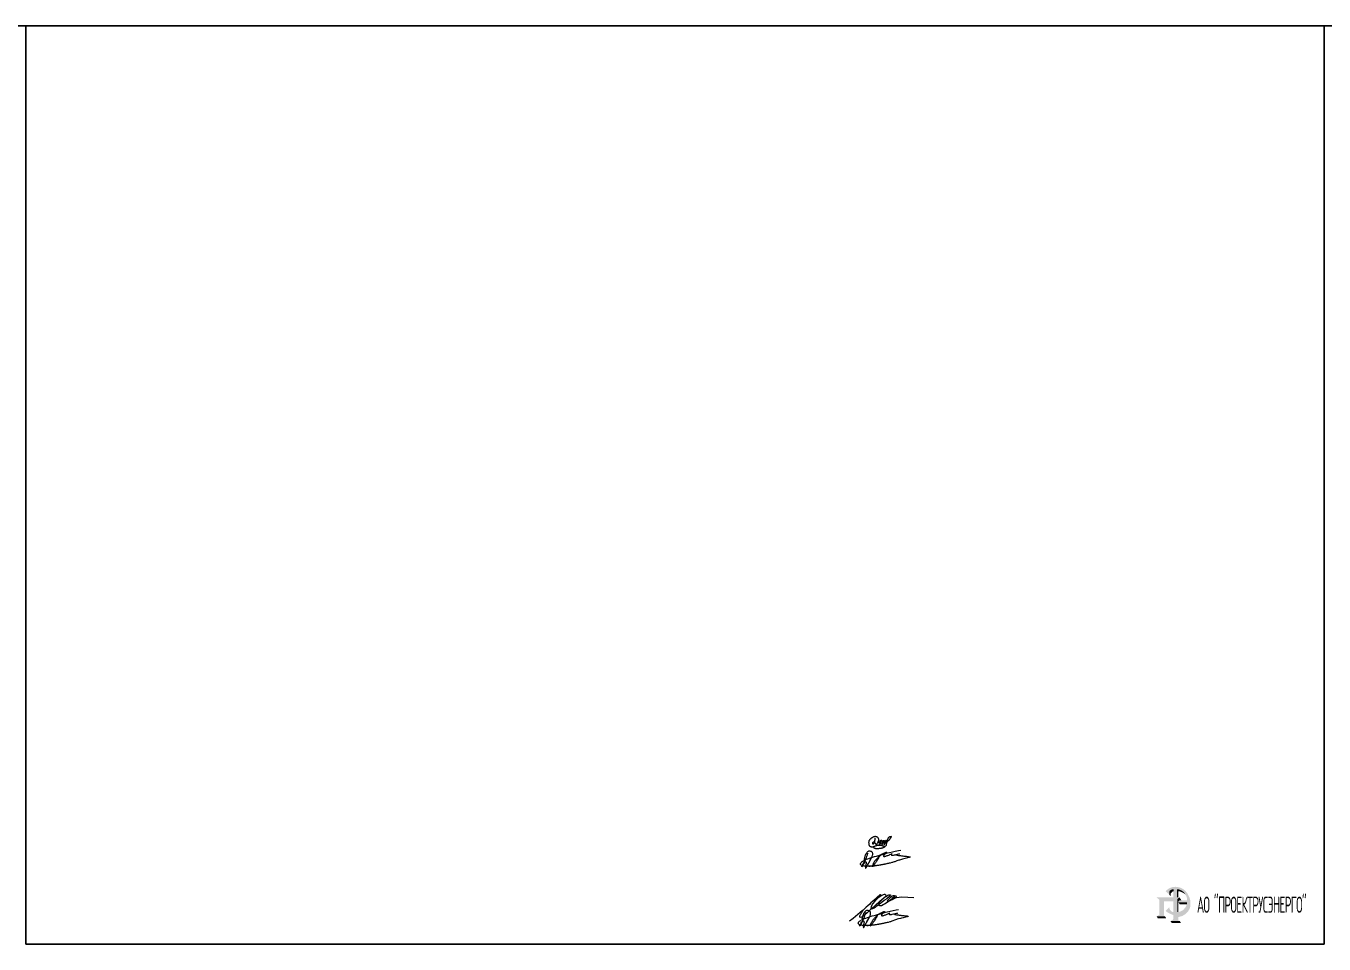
# Model space of a CAD drawing. Header units: millimetres. Extents: x -403105 to 8598000, y -894400 to 0.
# Drawn here: x 86000 to 170000, y -59400 to 0 of the extents above; entities that cross this region are included whole.
import ezdxf

# ---------------------------------------------------------------- set-up
doc = ezdxf.new("R2010")
doc.units = ezdxf.units.MM
doc.layers.get('Defpoints').update_dxf_attribs({"color": 6})
doc.layers.add('_Текст 0.25', color=7, linetype='Continuous', lineweight=25)
doc.layers.add('print', color=5, linetype='Continuous')
doc.styles.get("Standard").update_dxf_attribs({"font": 'isocpeur.ttf'})

# ---------------------------------------------------------------- blocks, each defined once
blk = doc.blocks.new('A$C3b28ebd5')
at = {"color": 5, "lineweight": 15, "transparency": 33554687}
for points in [[(2745, 1271), (2707, 1168), (2662, 1088), (2594, 957), (2542, 843), (2479, 707), (2426, 609), (2390, 543), (2323, 420), (2282, 327), (2220, 212), (2160, 103), (2036, -113), (1968, -230), (1828, -446), (1663, -689), (1521, -882), (1360, -1109), (1196, -1319), (1072, -1490), (833, -1784), (645, -2016), (525, -2187), (427, -2340), (467, -2204), (510, -2081), (557, -1899), (649, -1599), (730, -1382), (812, -1210), (862, -1107), (979, -895), (1081, -740), (1208, -552), (1310, -411), (1442, -237), (1583, -76), (1729, 83), (2048, 427), (2186, 568), (2290, 664), (2402, 767), (2532, 873), (2629, 974), (2759, 1076), (2835, 1137), (2983, 1254), (3383, 1541), (3684, 1721), (4099, 1929), (4347, 2026), (4541, 2086), (4649, 2102), (4721, 2100), (4744, 2087), (4751, 2062), (4732, 2030), (4668, 1967), (4620, 1907), (4531, 1822), (4451, 1745), (4335, 1625), (4218, 1504), (3896, 1151), (3836, 1055), (3806, 962), (3811, 881), (3871, 820), (3995, 797), (4140, 808), (4292, 843), (4504, 905), (4691, 961), (4905, 1045), (5103, 1123), (5348, 1211), (5569, 1299), (5729, 1369), (5958, 1470), (6177, 1578), (6281, 1635), (6342, 1675), (6252, 1606), (6168, 1533), (6114, 1479), (6088, 1419), (6089, 1315), (6137, 1253), (6211, 1205), (6275, 1179), (6399, 1175), (6637, 1197), (6774, 1224), (7066, 1278), (7373, 1338), (7557, 1369), (7756, 1411), (7974, 1440), (8603, 1585), (7907, 1422), (7721, 1328), (7698, 1302), (7712, 1261), (7797, 1203), (7893, 1171), (8035, 1145), (8314, 1115), (8560, 1094), (8900, 1059), (9167, 1019), (9354, 989), (9590, 947), (9861, 921), (10136, 888), (10326, 871), (10550, 851), (10878, 813), (11194, 773), (11493, 735), (11703, 691), (11787, 649), (11794, 630), (11787, 611), (11734, 589), (11652, 566), (11484, 514), (11068, 397), (10311, 205), (9848, 104), (9504, 19), (8877, -167), (8568, -266), (8362, -346), (8059, -454), (7769, -564), (7183, -767), (6950, -845), (6704, -915), (6483, -983), (6296, -1033), (5778, -1170), (5485, -1245), (5259, -1305), (5010, -1363), (4811, -1406), (4640, -1445), (4425, -1485), (4297, -1515), (4109, -1562), (3946, -1589), (3779, -1620), (3605, -1654), (3429, -1687), (3277, -1720), (3020, -1764), (2875, -1788), (2744, -1813), (2538, -1848), (2254, -1900), (2056, -1925), (1782, -1966), (1577, -1987), (1364, -2023), (1155, -2048), (1011, -2071), (695, -2093), (388, -2120), (72, -2140), (-185, -2147), (-458, -2154), (-661, -2162), (-997, -2158), (-1238, -2151), (-1455, -2144), (-1660, -2124), (-1874, -2099), (-2067, -2070), (-2313, -2021), (-2545, -1957), (-2770, -1874), (-2934, -1779), (-3102, -1601), (-3148, -1492), (-3130, -1315), (-3063, -1166), (-2958, -1021), (-2815, -867), (-2622, -711), (-2433, -581), (-2250, -467), (-1942, -308), (-1608, -152), (-1311, -30), (-880, 130), (-378, 303), (-130, 381), (23, 429), (323, 531), (455, 575), (1041, 746), (1635, 914), (1983, 1007), (2333, 1111), (2654, 1193), (2909, 1280), (3178, 1341), (3481, 1426), (3813, 1515), (4185, 1617), (4446, 1696), (4720, 1767), (5013, 1848), (5567, 2007), (6471, 2221), (7302, 2412), (8271, 2607), (8961, 2727), (8961, 2727)], [(-970, 1787), (-1051, 1575), (-1111, 1360), (-1176, 1144), (-1305, 743), (-1427, 419), (-1706, -276), (-1968, -912), (-2213, -1447), (-2440, -1824), (-2636, -2123), (-2778, -2324), (-2611, -2056), (-2507, -1838), (-2376, -1506), (-2334, -1399), (-2262, -1269), (-2203, -1163), (-2098, -1025), (-1985, -894), (-1880, -801), (-1815, -761), (-1759, -748), (-1717, -746), (-1660, -749), (-1606, -765), (-1562, -793), (-1528, -828), (-1497, -878), (-1467, -947), (-1447, -997), (-1437, -1074), (-1439, -1146), (-1441, -1260), (-1455, -1378), (-1487, -1529), (-1520, -1696), (-1549, -1842), (-1584, -2017), (-1618, -2201), (-1634, -2347), (-1653, -2509), (-1652, -2588), (-1642, -2636), (-1634, -2672), (-1607, -2696), (-1572, -2699), (-1546, -2692), (-1531, -2677), (-1499, -2643), (-1467, -2619), (-1433, -2573), (-1411, -2539), (-1385, -2498), (-1367, -2464), (-1340, -2417), (-1313, -2369), (-1281, -2311), (-1248, -2251), (-1185, -2129), (-1112, -2004), (-1033, -1848), (-958, -1705), (-890, -1593), (-759, -1362), (-683, -1219), (-624, -1130), (-593, -1079), (-543, -974), (-286, -511), (0, 0), (201, 360), (393, 802), (495, 1143), (542, 1380), (549, 1535), (540, 1707), (497, 1840), (449, 1948), (380, 2052), (264, 2173), (167, 2240), (51, 2299), (-47, 2329), (-179, 2362), (-324, 2382), (-465, 2386), (-678, 2344), (-846, 2273), (-996, 2173), (-1137, 2053), (-1254, 1919), (-1332, 1829), (-1394, 1734), (-1464, 1617), (-1544, 1460), (-1607, 1345), (-1687, 1173), (-1731, 1049), (-1798, 908), (-1831, 762), (-1874, 641), (-1930, 449), (-1960, 306), (-1996, 128), (-2063, -249)], [(-410, -2236), (-419, -2248), (-420, -2263), (-415, -2270), (-397, -2274), (-382, -2272), (-376, -2260), (-377, -2252)]]:
    blk.add_lwpolyline(points, dxfattribs=at)
blk = doc.blocks.new('A$C9a5560e3')
h = blk.add_hatch(color=5)
h.dxf.hatch_style = 1
h.paths.add_polyline_path([(5.15, 6.06), (-0.04, 6.06), (0.78, 5.37), (0.78, 0.7), (-0.04, 0.23), (-0.03, 0.23), (2.55, 0.23), (1.8, 0.7), (1.8, 5.55), (5.15, 5.55), (5.15, 1.54), (4.76, 1.64), (4.35, 1.95), (4.04, 2.36), (3.84, 2.77), (3.84, 3.07), (2.73, 1.97), (3.06, 1.64), (3.55, 1.31), (4.35, 0.93), (5.15, 0.62), (5.15, -0.38), (4.98, -0.74), (4.7, -1), (4.24, -1.21), (7.1, -1.21), (6.58, -1.01), (6.29, -0.73), (6.27, -0.38), (6.28, 0.64), (6.54, 0.72), (7.21, 0.93), (7.84, 1.22), (8.47, 1.64), (8.98, 2.14), (9.45, 2.77), (9.74, 3.29), (9.85, 3.73), (9.98, 4.32), (10.05, 4.92), (10, 5.81), (9.79, 6.61), (9.35, 7.42), (8.82, 8.07), (8.15, 8.61), (7.32, 9.04), (6.54, 9.25), (5.69, 9.34), (4.85, 9.24), (4.14, 9.01), (3.49, 8.65), (3.06, 8.3), (2.77, 8), (3.83, 6.97), (3.83, 7.79), (4.01, 8.13), (4.3, 8.35), (4.74, 8.53), (5.16, 8.6)])
h.paths.add_polyline_path([(6.28, 6.06), (6.28, 8.59), (6.76, 8.56), (7.31, 8.34), (7.75, 8.11), (8.12, 7.83), (8.55, 7.39), (8.87, 6.93), (9.12, 6.45), (9.28, 5.9), (9.33, 5.48), (9.33, 5.15), (7.05, 5.15), (6.76, 4.99), (6.66, 4.8), (6.66, 4.52), (9.33, 4.52), (9.28, 3.99), (9.09, 3.43), (8.84, 2.99), (8.53, 2.64), (8.12, 2.18), (7.4, 1.79), (6.79, 1.57), (6.29, 1.54), (6.29, 5.24), (6.37, 5.53), (6.6, 5.8), (7.05, 6.06)], flags=16)
h = blk.add_hatch(color=141)
h.dxf.hatch_style = 1
h.paths.add_polyline_path([(4.98, 7.94), (5.16, 7.98), (5.16, 8.6), (4.74, 8.53), (4.3, 8.35), (4.01, 8.13), (3.83, 7.79), (3.83, 6.97), (4.31, 6.38), (4.32, 7.26), (4.61, 7.64)])
h = blk.add_hatch(color=141)
h.dxf.hatch_style = 1
h.paths.add_polyline_path([(7.31, 8.34), (6.76, 8.56), (6.28, 8.59), (6.28, 6.06), (6.67, 6.06), (6.67, 7.95), (6.96, 7.95), (7.43, 7.82), (8.06, 7.5), (8.82, 7.01), (8.55, 7.39), (8.12, 7.83), (7.75, 8.11)])
h = blk.add_hatch(color=141)
h.dxf.hatch_style = 1
h.paths.add_polyline_path([(5.15, 5.55), (1.8, 5.55), (1.8, 0.7), (2.21, 0.45), (2.2, 4.83), (5.15, 4.83)])
h = blk.add_hatch(color=141)
h.dxf.hatch_style = 1
h.paths.add_polyline_path([(10.15, 2.63), (10.31, 3.17), (10.36, 3.98), (10.34, 4.73), (10.28, 5.47), (10.07, 6.05), (9.79, 6.61), (10, 5.81), (10.05, 4.92), (9.98, 4.32), (9.85, 3.73), (9.74, 3.29), (9.45, 2.77), (8.98, 2.14), (8.47, 1.64), (7.84, 1.22), (7.21, 0.93), (6.54, 0.72), (6.28, 0.64), (6.27, -0.38), (6.29, -0.73), (6.58, -1.01), (6.65, -1.04), (6.65, 0.01), (7.91, 0.36), (8.78, 0.89), (9.63, 1.72)])
h = blk.add_hatch(color=141)
h.dxf.hatch_style = 1
h.paths.add_polyline_path([(7.05, 6.06), (6.6, 5.8), (6.37, 5.53), (6.29, 5.24), (6.29, 1.54), (6.66, 1.56), (6.66, 4.52), (6.66, 4.8), (6.76, 4.99), (7.05, 5.15), (7.58, 5.15)])
h = blk.add_hatch(color=141)
h.dxf.hatch_style = 1
h.paths.add_polyline_path([(9.33, 4.52), (6.7, 4.52), (7.11, 3.9), (9.25, 3.9), (9.28, 3.99)])
h = blk.add_hatch(color=141)
h.dxf.hatch_style = 1
h.paths.add_polyline_path([(2.55, 0.23), (-0.03, 0.23), (0.36, -0.41), (2.94, -0.41)])
h = blk.add_hatch(color=141)
h.dxf.hatch_style = 1
h.paths.add_polyline_path([(7.1, -1.21), (4.24, -1.21), (4.63, -1.84), (7.48, -1.84)])

msp = doc.modelspace()

# ---------------------------------------------------------------- linework, layer by layer
at = {"color": 5, "lineweight": 20, "transparency": 33554687}
msp.add_lwpolyline([(140437, -56958), (141274, -56202, -0.241302), (141286, -56202, -0.426692), (141287, -56216), (141214, -56297), (140994, -56481, 0.021008), (140179, -57206), (140420, -56972)], format="xyb", close=True, dxfattribs=at)
for points in [[(141186, -56855), (141024, -56979), (140982, -57013), (140881, -57089), (140780, -57130), (140698, -57127), (140905, -56952), (140934, -56922), (141018, -56843), (141664, -56276, 0.485786), (141481, -56215), (141348, -56273), (141130, -56440), (140927, -56628), (140786, -56796), (140728, -56892), (140687, -56990), (140676, -57088), (140698, -57127)], [(141657, -56316), (141639, -56319), (141264, -56646), (141236, -56676), (141190, -56768), (141185, -56861), (141193, -56886), (141231, -56904), (141355, -56897), (141469, -56852, 0.049186), (142203, -56324, 0.554472), (142193, -56271, 0.243805), (142058, -56305), (141993, -56340), (141817, -56509), (141752, -56579), (141737, -56630), (141757, -56651), (141791, -56657), (142061, -56522), (142008, -56525), (141997, -56517), (142029, -56470)], [(141664, -56276), (141657, -56316), (141776, -56243, -0.137275), (141899, -56207), (141938, -56219, -0.332117), (141891, -56322), (141707, -56466), (141560, -56569), (141512, -56607), (141344, -56725), (141307, -56771), (141195, -56839)], [(142061, -56522), (142307, -56360, 0.388344), (142322, -56298, 0.30012), (142245, -56310), (142121, -56381), (142053, -56433), (142029, -56470), (142059, -56469), (142192, -56411), (142261, -56391), (142332, -56383), (142678, -56350), (143445, -56397)]]:
    msp.add_lwpolyline(points, format="xyb", dxfattribs=at)
msp.add_lwpolyline([(140701, -57124), (140441, -57387), (140206, -57586), (140127, -57636), (140008, -57680), (139960, -57654), (139951, -57635), (139961, -57578), (140007, -57486), (140020, -57464), (140072, -57380), (140179, -57206), (140141, -57222), (139531, -57754), (139296, -57924)], dxfattribs=at)
at = {"color": 5, "lineweight": 5, "transparency": 33554687}
for points in [[(140928, -52560), (140926, -52613), (140923, -52646), (140918, -52694), (140912, -52736), (140907, -52777), (140892, -52843), (140867, -52889), (140848, -52913), (140828, -52930), (140809, -52931), (140799, -52914), (140796, -52877), (140802, -52844), (140814, -52823), (140834, -52802), (140858, -52795), (140887, -52794), (140904, -52807), (140932, -52846), (140950, -52871), (140974, -52902), (140992, -52927), (141017, -52948), (141046, -52955), (141066, -52946), (141085, -52916), (141122, -52849), (141144, -52804), (141170, -52747), (141181, -52708), (141185, -52649), (141177, -52586), (141154, -52539), (141118, -52503), (141076, -52475), (141032, -52458), (140996, -52454), (140957, -52452), (140911, -52454), (140875, -52464), (140834, -52480), (140802, -52495), (140761, -52519), (140723, -52543), (140687, -52571), (140657, -52593), (140626, -52623), (140594, -52661), (140562, -52708), (140547, -52757), (140543, -52770), (140532, -52823), (140533, -52849), (140533, -52895), (140541, -52954), (140554, -53002), (140576, -53045), (140608, -53072), (140646, -53089), (140687, -53104), (140755, -53106), (140809, -53103), (140878, -53083), (140932, -53070), (141016, -53034), (141069, -53016), (141115, -53009), (141159, -53005), (141204, -53001), (141279, -53000), (141395, -53031), (141461, -53055), (141521, -53072), (141555, -53067), (141601, -53077), (141679, -52999), (141688, -52944), (141706, -52873), (141723, -52801), (141738, -52744), (141749, -52687), (141763, -52636), (141792, -52567), (141824, -52513), (141853, -52480), (141905, -52452), (141938, -52440), (141976, -52430), (141995, -52442), (141988, -52475), (141969, -52511), (141936, -52557), (141908, -52599), (141876, -52643), (141825, -52694), (141769, -52747), (141695, -52809), (141634, -52852), (141597, -52884), (141573, -52897), (141549, -52912), (141532, -52932), (141519, -52954), (141524, -52965), (141544, -52957), (141572, -52931), (141578, -52898), (141578, -52856), (141577, -52829), (141579, -52798), (141589, -52754), (141617, -52714), (141644, -52698), (141683, -52692), (141693, -52709), (141676, -52743), (141651, -52779), (141604, -52809), (141588, -52816), (141542, -52841), (141494, -52860), (141450, -52879), (141416, -52902), (141395, -52926), (141394, -52951), (141417, -52954), (141435, -52936), (141437, -52901), (141436, -52858), (141437, -52819), (141441, -52786), (141463, -52746), (141502, -52709), (141524, -52701), (141545, -52703), (141556, -52715), (141554, -52737), (141536, -52761), (141511, -52782), (141487, -52802), (141454, -52823), (141422, -52838), (141395, -52855), (141353, -52871), (141317, -52884), (141286, -52897), (141265, -52910), (141237, -52922), (141212, -52933), (141207, -52954), (141219, -52962), (141245, -52963), (141277, -52943), (141283, -52906), (141275, -52845), (141261, -52800), (141262, -52759), (141276, -52717), (141310, -52698), (141349, -52687), (141376, -52693), (141376, -52715), (141355, -52746), (141316, -52774), (141280, -52799), (141229, -52824), (141181, -52835), (141128, -52854), (141111, -52856)], [(140894, -53080), (140873, -53097), (140866, -53106), (140859, -53116), (140854, -53129), (140855, -53144), (140859, -53158), (140874, -53173), (140909, -53187), (140949, -53202), (140975, -53210), (141007, -53216), (141047, -53220), (141080, -53218), (141123, -53219), (141172, -53212), (141225, -53208), (141266, -53204), (141316, -53197), (141393, -53183), (141440, -53169), (141495, -53147), (141549, -53122), (141579, -53097), (141605, -53076)]]:
    msp.add_spline(points, degree=3, dxfattribs=at)
at = {"layer": 'Defpoints'}
for p in [(0, 0), (0, -63400)]:
    msp.add_xline(p, (1, 0), dxfattribs=at)
at = {"layer": 'print'}
msp.add_lwpolyline([(170000, -59400), (86000, -59400), (86000, 0), (170000, 0)], close=True, dxfattribs=at)

# ---------------------------------------------------------------- block references
at = {"transparency": 33554687}
for name, p, xscale, yscale, zscale in [('A$C3b28ebd5', (140678, -53906), 0.2153386147171061, 0.2153386147171061, 0.2153386147171061), ('A$C9a5560e3', (159175, -57658), 210.0205294222975, 210.0205294222975, 210.0205294222975), ('A$C3b28ebd5', (140541, -57744), 0.2153386147171061, 0.2153386147171061, 0.2153386147171061)]:
    msp.add_blockref(name, p, dxfattribs=dict(at, xscale=xscale, yscale=yscale, zscale=zscale))

# ---------------------------------------------------------------- texts
at = {"layer": '_Текст 0.25', "transparency": 33554687, "insert": (165308, -56857), "char_height": 1050.1, "attachment_point": 5}
msp.add_mtext_dynamic_manual_height_columns('{\\W0.5;\\T0.9;\\C5;АО "ПРОЕКТРУСЭНЕРГО"}', width=8496.16, gutter_width=3675, heights=[4304], dxfattribs=at)

doc.saveas('drawing.dxf')
